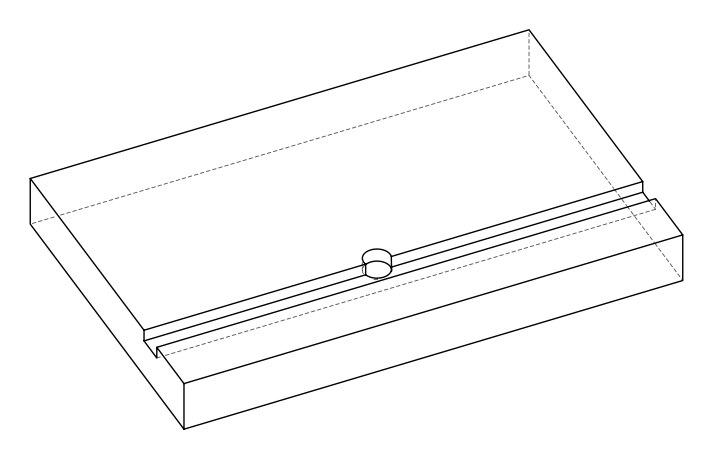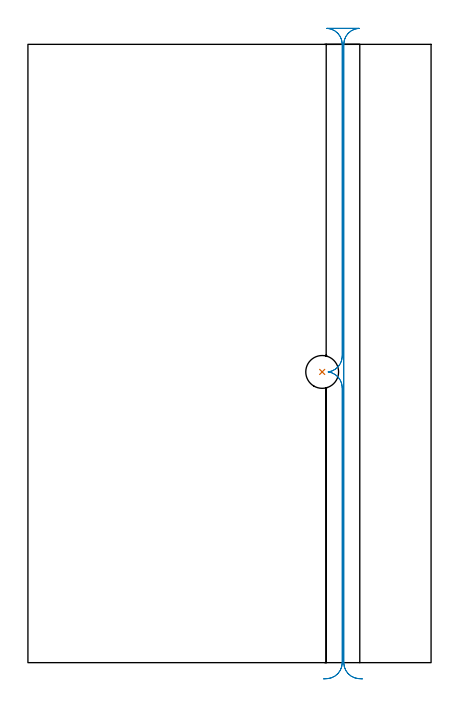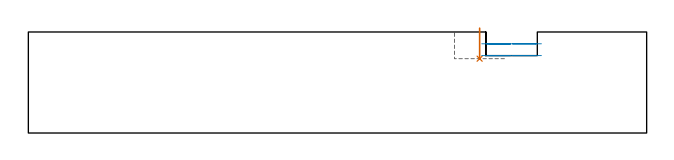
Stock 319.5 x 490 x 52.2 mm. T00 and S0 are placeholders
(PLAN: 2 operations, 1 tool changes, 4.5 min)
(1 INDEXABLE_INSERT_DRILL_BLIND_HOLE_FROM_SOLID | STEP1POCKET | UGT0302_005 | 0.06 min | 7317 mm3)
(2 MILL_RECTANGULAR_SLOT | SLOT_RECTANGULAR | UGT0201_109 | Follow Part, ap 6.35, ae 75% | 4.43 min | 156790 mm3)
(TOOL UGT0302_005 | Indexable Insert Drill 26mm | D26 PA180 FL50 Z2)
(TOOL UGT0201_109 | End Mill 25.4 mm | D25.4 FL25 Z2)
(OP 1 INDEXABLE_INSERT_DRILL_BLIND_HOLE_FROM_SOLID)
G17 G21 G94 G90
T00 M6
G54
G17 G0 G90 X233.2 Y230.4 S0 M3
G43 Z62.2 H0
G94 G81 G98 Z38.4 F250. R54.2
G80
M5
M2
(OP 2 MILL_RECTANGULAR_SLOT)
G17 G21 G94 G90
T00 M6
G54
G17 G0 G90 X265.121 Y-12.876 S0 M3
G43 Z62.2 H0
Z46.1
G94 G1 X262.128 Y-12.67 F250.
G2 X250.3 Y0. R12.7 F500.
G1 Y490.
G2 X262.496 Y502.69 R12.7
G1 Y502.7
X236.904
Y502.69
G2 X249.1 Y490. R12.7
G1 Y243.
G2 X237.991 Y230.4 R12.7
X249.1 Y217.8 R12.7
G1 Y0.
G2 X237.272 Y-12.67 R12.7
G1 X234.279 Y-12.876 F250.
G0 X265.121 Z40.
G1 X262.128 Y-12.67
G2 X250.3 Y0. R12.7 F500.
G1 Y490.
G2 X262.128 Y502.67 R12.7
G1 Y502.7
X237.272
Y502.67
G2 X249.1 Y490. R12.7
G1 Y243.
G2 X237.991 Y230.4 R12.7
X249.1 Y217.8 R12.7
G1 Y0.
G2 X237.272 Y-12.67 R12.7
G1 X234.279 Y-12.876 F250.
G0 Z62.2
M5
M2
